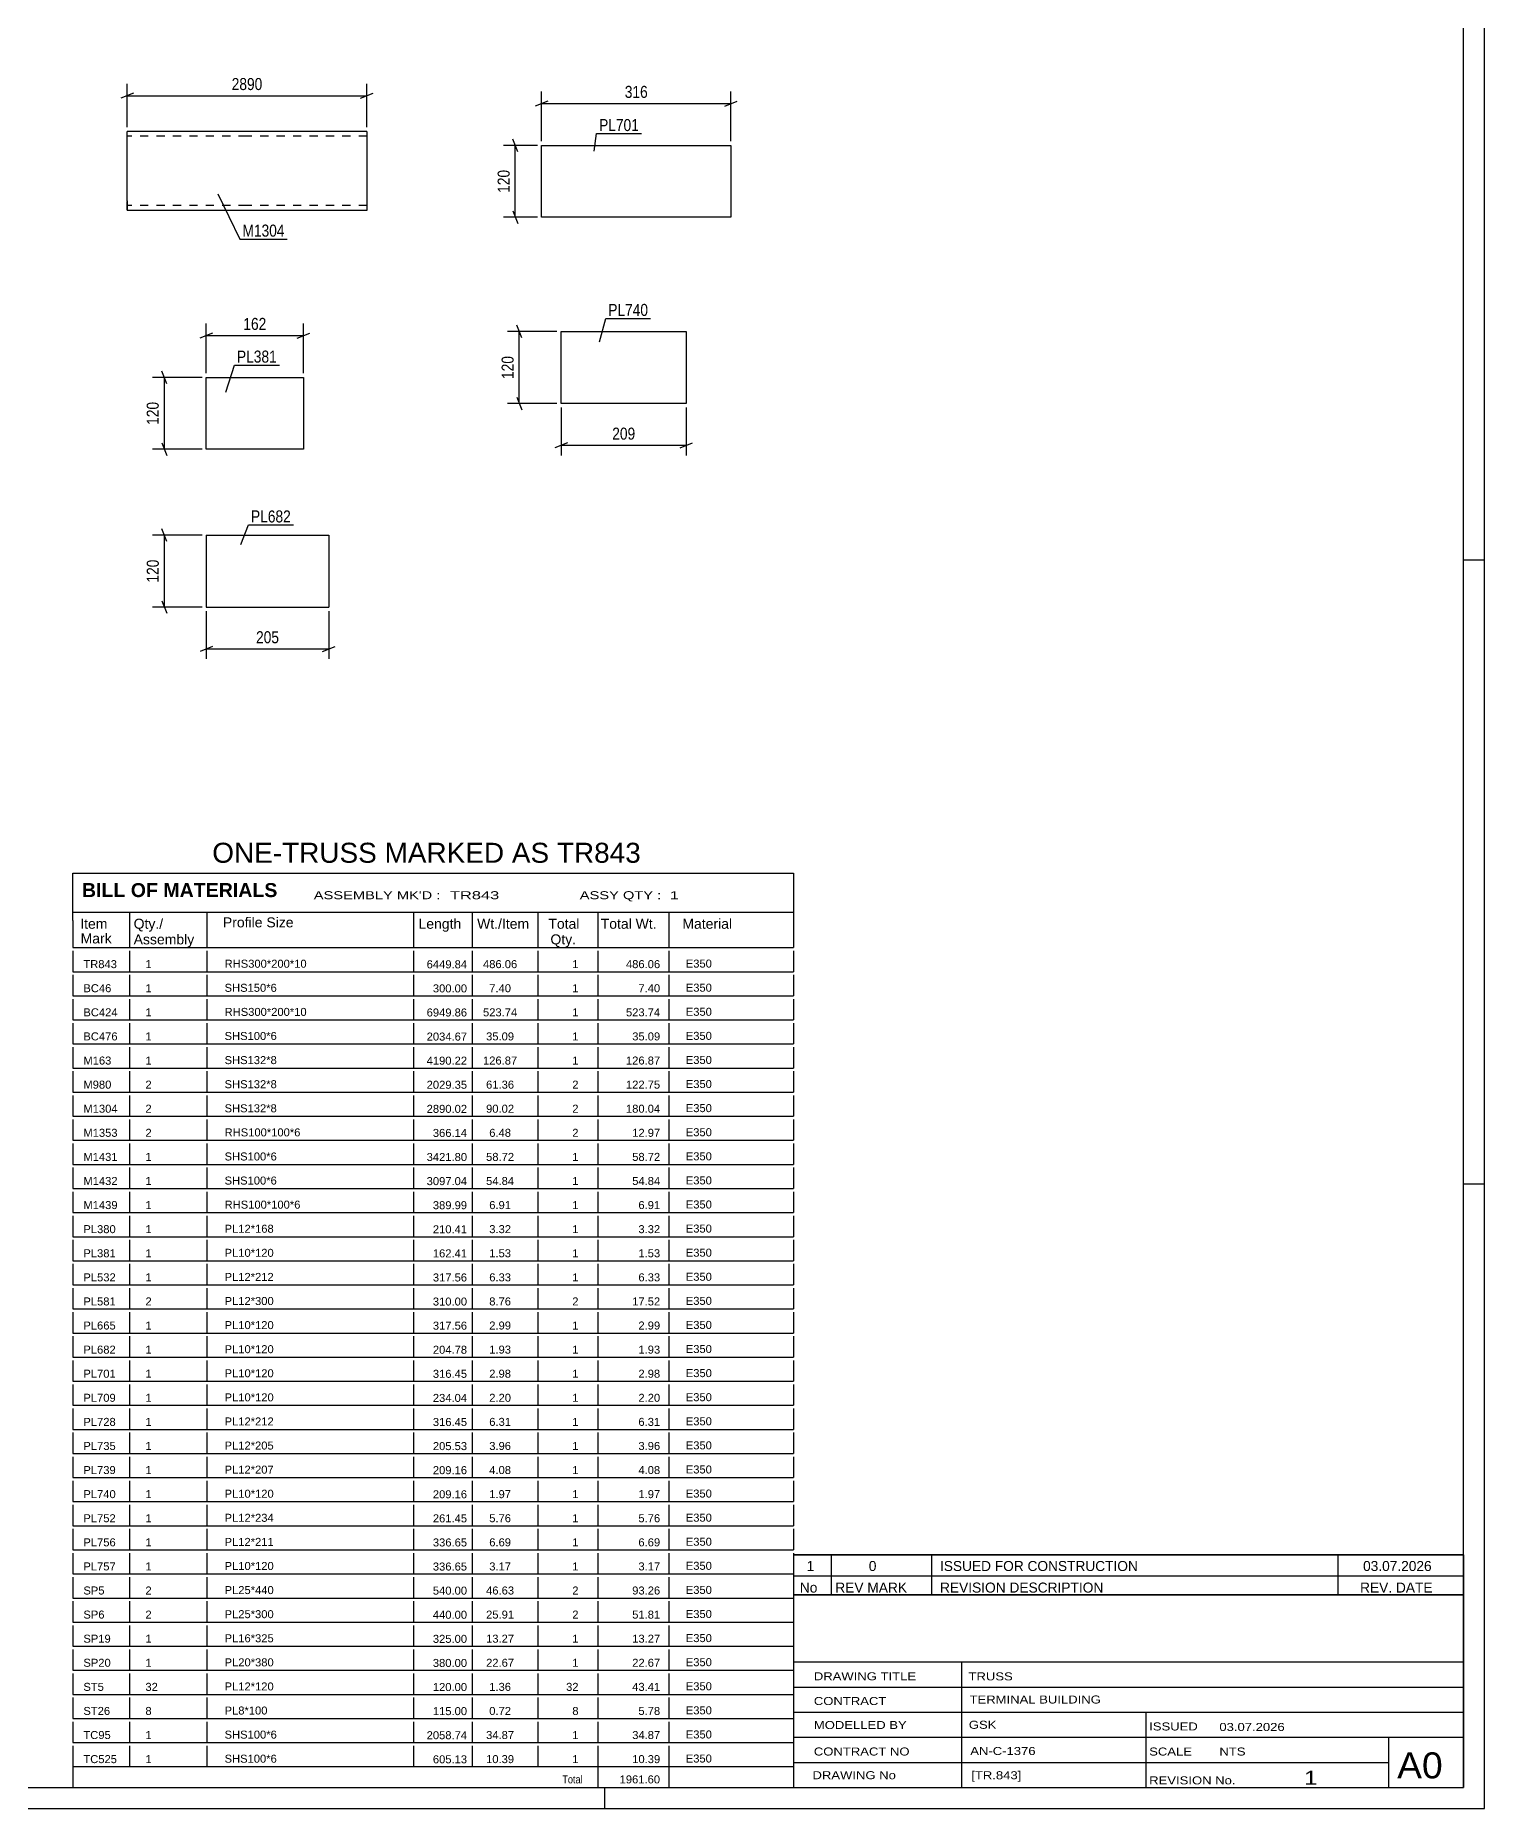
# Model space of a CAD drawing. Header units: millimetres. Extents: x 0 to 1189, y 0 to 841.
# Drawn here: x 843.1 to 1189, y 0 to 423.2 of the extents above; entities that cross this region are included whole.
import ezdxf

# ---------------------------------------------------------------- set-up
doc = ezdxf.new("R2010")
doc.units = ezdxf.units.MM
doc.linetypes.add('DXK_LINE_DOT2', pattern=[3.9198, 1.9599, -1.9599])
doc.styles.add('Arial', font='ARIAL.TTF', dxfattribs={"height": 0.2})
doc.styles.add('Arial Bold', font='ARIALBD.TTF', dxfattribs={"height": 0.2})
doc.styles.add('Arial Narrow', font='ARIALN.TTF', dxfattribs={"height": 0.2})

# ---------------------------------------------------------------- blocks, each defined once
blk = doc.blocks.new('Unknown-761549426-1125')
at = {"color": 5, "linetype": 'Continuous'}
for p, q in [((1189, 0), (1189, 841)), ((1184, 5), (1184, 836)), ((1189, 298), (1184, 298)), ((1189, 149), (1184, 149)), ((5, 5), (1184, 5)), ((979, 0), (979, 5)), ((0, 0), (1189, 0))]:
    blk.add_line(p, q, dxfattribs=at)
blk = doc.blocks.new('Unknown-761549426-41664')
at = {"color": 7, "linetype": 'Continuous'}
for p, q in [((1024, 60.55), (1184, 60.55)), ((1184, 60.55), (1024, 60.55)), ((1024, 60.55), (1024, 55.55)), ((1033, 60.55), (1033, 55.55)), ((1057, 60.55), (1057, 55.55)), ((1154, 60.55), (1154, 55.55)), ((1184, 60.55), (1184, 55.55)), ((1024, 55.55), (1184, 55.55)), ((1024, 55.55), (1024, 51.05)), ((1024, 55.55), (1184, 55.55)), ((1033, 55.55), (1033, 51.05)), ((1057, 55.55), (1057, 51.05)), ((1154, 55.55), (1154, 51.05)), ((1184, 55.55), (1184, 51.05)), ((1184, 51.05), (1024, 51.05))]:
    blk.add_line(p, q, dxfattribs=at)
at = {"color": 7, "linetype": 'Continuous', "style": 'Arial Narrow'}
for s, height, width, p in [('1', 2.39, 1.196471, (1027.16, 56.7)), ('0', 2.39, 1.196471, (1042, 56.7)), ('ISSUED FOR CONSTRUCTION', 2.3861, 1.196471, (1059, 56.7)), ('03.07.2026', 2.386, 1.196471, (1160, 56.7)), ('No', 2.386, 1.2, (1025.54, 51.55)), ('REV MARK', 2.386, 1.2, (1034, 51.55)), ('REVISION DESCRIPTION', 2.3861, 1.2, (1059, 51.55)), ('REV. DATE', 2.386, 1.2, (1159.28, 51.55))]:
    blk.add_text(s, height=height, dxfattribs=dict(at, width=width)).set_placement(p)
blk = doc.blocks.new('Unknown-761549426-41665')
at = {"color": 7, "linetype": 'Continuous'}
for p, q in [((1024, 51.05), (1024, 5)), ((1024, 51.05), (1184, 51.05)), ((1184, 51.05), (1184, 5)), ((1024, 35), (1184, 35)), ((1064.14, 35), (1064.14, 5)), ((1024, 29), (1184, 29)), ((1024, 23), (1184, 23)), ((1108.14, 23), (1108.14, 5)), ((1024, 17), (1184, 17)), ((1166.14, 5), (1166.14, 17)), ((1024, 11), (1166, 11)), ((1024, 5), (1184, 5))]:
    blk.add_line(p, q, dxfattribs=at)
at = {"color": 7, "style": 'Arial Narrow'}
for s, height, width, p in [('DRAWING TITLE', 1.9089, 1.425378, (1028.88, 30.61)), ('TRUSS ', 1.909, 1.425378, (1065.81, 30.59)), ('CONTRACT', 1.909, 1.425378, (1028.88, 24.71)), ('TERMINAL BUILDING', 1.9089, 1.425378, (1066.06, 25.07)), ('MODELLED BY', 1.9089, 1.425378, (1028.88, 18.98)), ('GSK', 1.909, 1.425378, (1065.88, 19.04)), ('ISSUED', 1.909, 1.425378, (1108.94, 18.64)), ('03.07.2026', 1.909, 1.425378, (1125.69, 18.52)), ('CONTRACT NO', 1.9089, 1.425378, (1028.88, 12.66)), ('AN-C-1376', 1.909, 1.425378, (1066.23, 12.78)), ('SCALE', 1.909, 1.425378, (1108.94, 12.65)), ('A0', 6.204, 1.25, (1168.14, 7.2)), ('DRAWING No', 1.909, 1.425378, (1028.56, 7)), ('[TR.843]', 1.909, 1.425378, (1066.46, 6.99)), ('1', 3.34, 1.5, (1145.91, 5.68)), ('REVISION No.', 1.9089, 1.425378, (1108.94, 5.77))]:
    blk.add_text(s, height=height, dxfattribs=dict(at, width=width)).set_placement(p)
at = {"color": 7, "linetype": 'Continuous', "style": 'Arial Narrow', "width": 1.425378}
blk.add_text('NTS', height=1.909, dxfattribs=at).set_placement((1125.7, 12.65))
blk = doc.blocks.new('Unknown-761549426-41666')
at = {"color": 7, "linetype": 'Continuous'}
for p, q in [((852, 223.25), (1024, 223.25)), ((852, 212), (852, 223.25)), ((1024, 223.25), (1024, 212)), ((852, 214), (1024, 214)), ((852, 212), (852, 207)), ((865.5, 214), (865.5, 205.5)), ((884, 214), (884, 205.5)), ((933.28, 214), (933.28, 205.5)), ((947.28, 214), (947.28, 205.5)), ((963, 214), (963, 205.5)), ((977.28, 214), (977.28, 205.5)), ((994.28, 214), (994.28, 205.5)), ((1024, 212), (1024, 205.5)), ((852, 207), (852, 205.5)), ((852, 205.5), (1024, 205.5)), ((852, 204.73), (852, 199.75)), ((865.5, 204.73), (865.5, 199.75)), ((884, 204.73), (884, 199.75)), ((933.28, 204.73), (933.28, 199.75)), ((947.28, 204.73), (947.28, 199.75)), ((963, 204.73), (963, 199.75)), ((977.28, 204.73), (977.28, 199.75)), ((994.28, 204.73), (994.28, 199.75)), ((1024, 204.73), (1024, 199.75)), ((852, 199.75), (1024, 199.75)), ((852, 198.98), (852, 194)), ((865.5, 198.98), (865.5, 194)), ((884, 198.98), (884, 194)), ((933.28, 198.98), (933.28, 194)), ((947.28, 198.98), (947.28, 194)), ((963, 198.98), (963, 194)), ((977.28, 198.98), (977.28, 194)), ((994.28, 198.98), (994.28, 194)), ((1024, 198.98), (1024, 194)), ((852, 194), (1024, 194)), ((852, 193.23), (852, 188.25)), ((865.5, 193.23), (865.5, 188.25)), ((884, 193.23), (884, 188.25)), ((933.28, 193.23), (933.28, 188.25)), ((947.28, 193.23), (947.28, 188.25)), ((963, 193.23), (963, 188.25)), ((977.28, 193.23), (977.28, 188.25)), ((994.28, 193.23), (994.28, 188.25)), ((1024, 193.23), (1024, 188.25)), ((852, 188.25), (1024, 188.25)), ((852, 187.48), (852, 182.5)), ((865.5, 187.48), (865.5, 182.5)), ((884, 187.48), (884, 182.5)), ((933.28, 187.48), (933.28, 182.5)), ((947.28, 187.48), (947.28, 182.5)), ((963, 187.48), (963, 182.5)), ((977.28, 187.48), (977.28, 182.5)), ((994.28, 187.48), (994.28, 182.5)), ((1024, 187.48), (1024, 182.5)), ((852, 182.5), (1024, 182.5)), ((852, 181.73), (852, 176.75)), ((865.5, 181.73), (865.5, 176.75)), ((884, 181.73), (884, 176.75)), ((933.28, 181.73), (933.28, 176.75)), ((947.28, 181.73), (947.28, 176.75)), ((963, 181.73), (963, 176.75)), ((977.28, 181.73), (977.28, 176.75)), ((994.28, 181.73), (994.28, 176.75)), ((1024, 181.73), (1024, 176.75)), ((852, 176.75), (1024, 176.75)), ((852, 175.98), (852, 171)), ((865.5, 175.98), (865.5, 171)), ((884, 175.98), (884, 171)), ((933.28, 175.98), (933.28, 171)), ((947.28, 175.98), (947.28, 171)), ((963, 175.98), (963, 171)), ((977.28, 175.98), (977.28, 171)), ((994.28, 175.98), (994.28, 171)), ((1024, 175.98), (1024, 171)), ((852, 171), (1024, 171)), ((852, 170.23), (852, 165.25)), ((865.5, 170.23), (865.5, 165.25)), ((884, 170.23), (884, 165.25)), ((933.28, 170.23), (933.28, 165.25)), ((947.28, 170.23), (947.28, 165.25)), ((963, 170.23), (963, 165.25)), ((977.28, 170.23), (977.28, 165.25)), ((994.28, 170.23), (994.28, 165.25)), ((1024, 170.23), (1024, 165.25)), ((852, 165.25), (1024, 165.25)), ((852, 164.48), (852, 159.5)), ((865.5, 164.48), (865.5, 159.5)), ((884, 164.48), (884, 159.5)), ((933.28, 164.48), (933.28, 159.5)), ((947.28, 164.48), (947.28, 159.5)), ((963, 164.48), (963, 159.5)), ((977.28, 164.48), (977.28, 159.5)), ((994.28, 164.48), (994.28, 159.5)), ((1024, 164.48), (1024, 159.5)), ((852, 159.5), (1024, 159.5)), ((852, 158.73), (852, 153.75)), ((865.5, 158.73), (865.5, 153.75)), ((884, 158.73), (884, 153.75)), ((933.28, 158.73), (933.28, 153.75)), ((947.28, 158.73), (947.28, 153.75)), ((963, 158.73), (963, 153.75)), ((977.28, 158.73), (977.28, 153.75)), ((994.28, 158.73), (994.28, 153.75)), ((1024, 158.73), (1024, 153.75)), ((852, 153.75), (1024, 153.75)), ((852, 152.98), (852, 148)), ((865.5, 152.98), (865.5, 148)), ((884, 152.98), (884, 148)), ((933.28, 152.98), (933.28, 148)), ((947.28, 152.98), (947.28, 148)), ((963, 152.98), (963, 148)), ((977.28, 152.98), (977.28, 148)), ((994.28, 152.98), (994.28, 148)), ((1024, 152.98), (1024, 148)), ((852, 148), (1024, 148)), ((852, 147.23), (852, 142.25)), ((865.5, 147.23), (865.5, 142.25)), ((884, 147.23), (884, 142.25)), ((933.28, 147.23), (933.28, 142.25)), ((947.28, 147.23), (947.28, 142.25)), ((963, 147.23), (963, 142.25)), ((977.28, 147.23), (977.28, 142.25)), ((994.28, 147.23), (994.28, 142.25)), ((1024, 147.23), (1024, 142.25)), ((852, 142.25), (1024, 142.25)), ((852, 141.48), (852, 136.5)), ((865.5, 141.48), (865.5, 136.5)), ((884, 141.48), (884, 136.5)), ((933.28, 141.48), (933.28, 136.5)), ((947.28, 141.48), (947.28, 136.5)), ((963, 141.48), (963, 136.5)), ((977.28, 141.48), (977.28, 136.5)), ((994.28, 141.48), (994.28, 136.5)), ((1024, 141.48), (1024, 136.5)), ((852, 136.5), (1024, 136.5)), ((852, 135.73), (852, 130.75)), ((865.5, 135.73), (865.5, 130.75)), ((884, 135.73), (884, 130.75)), ((933.28, 135.73), (933.28, 130.75)), ((947.28, 135.73), (947.28, 130.75)), ((963, 135.73), (963, 130.75)), ((977.28, 135.73), (977.28, 130.75)), ((994.28, 135.73), (994.28, 130.75)), ((1024, 135.73), (1024, 130.75)), ((852, 130.75), (1024, 130.75)), ((852, 129.98), (852, 125)), ((865.5, 129.98), (865.5, 125)), ((884, 129.98), (884, 125)), ((933.28, 129.98), (933.28, 125)), ((947.28, 129.98), (947.28, 125)), ((963, 129.98), (963, 125)), ((977.28, 129.98), (977.28, 125)), ((994.28, 129.98), (994.28, 125)), ((1024, 129.98), (1024, 125)), ((852, 125), (1024, 125)), ((852, 124.23), (852, 119.25)), ((865.5, 124.23), (865.5, 119.25)), ((884, 124.23), (884, 119.25)), ((933.28, 124.23), (933.28, 119.25)), ((947.28, 124.23), (947.28, 119.25)), ((963, 124.23), (963, 119.25)), ((977.28, 124.23), (977.28, 119.25)), ((994.28, 124.23), (994.28, 119.25)), ((1024, 124.23), (1024, 119.25)), ((852, 119.25), (1024, 119.25)), ((852, 118.48), (852, 113.5)), ((865.5, 118.48), (865.5, 113.5)), ((884, 118.48), (884, 113.5)), ((933.28, 118.48), (933.28, 113.5)), ((947.28, 118.48), (947.28, 113.5)), ((963, 118.48), (963, 113.5)), ((977.28, 118.48), (977.28, 113.5)), ((994.28, 118.48), (994.28, 113.5)), ((1024, 118.48), (1024, 113.5)), ((852, 113.5), (1024, 113.5)), ((852, 112.73), (852, 107.75)), ((865.5, 112.73), (865.5, 107.75)), ((884, 112.73), (884, 107.75)), ((933.28, 112.73), (933.28, 107.75)), ((947.28, 112.73), (947.28, 107.75)), ((963, 112.73), (963, 107.75)), ((977.28, 112.73), (977.28, 107.75)), ((994.28, 112.73), (994.28, 107.75)), ((1024, 112.73), (1024, 107.75)), ((852, 107.75), (1024, 107.75)), ((852, 106.98), (852, 102)), ((865.5, 106.98), (865.5, 102)), ((884, 106.98), (884, 102)), ((933.28, 106.98), (933.28, 102)), ((947.28, 106.98), (947.28, 102)), ((963, 106.98), (963, 102)), ((977.28, 106.98), (977.28, 102)), ((994.28, 106.98), (994.28, 102)), ((1024, 106.98), (1024, 102)), ((852, 102), (1024, 102)), ((852, 101.23), (852, 96.25)), ((865.5, 101.23), (865.5, 96.25)), ((884, 101.23), (884, 96.25)), ((933.28, 101.23), (933.28, 96.25)), ((947.28, 101.23), (947.28, 96.25)), ((963, 101.23), (963, 96.25)), ((977.28, 101.23), (977.28, 96.25)), ((994.28, 101.23), (994.28, 96.25)), ((1024, 101.23), (1024, 96.25)), ((852, 96.25), (1024, 96.25)), ((852, 95.48), (852, 90.5)), ((865.5, 95.48), (865.5, 90.5)), ((884, 95.48), (884, 90.5)), ((933.28, 95.48), (933.28, 90.5)), ((947.28, 95.48), (947.28, 90.5)), ((963, 95.48), (963, 90.5)), ((977.28, 95.48), (977.28, 90.5)), ((994.28, 95.48), (994.28, 90.5)), ((1024, 95.48), (1024, 90.5)), ((852, 90.5), (1024, 90.5)), ((852, 89.73), (852, 84.75)), ((865.5, 89.73), (865.5, 84.75)), ((884, 89.73), (884, 84.75)), ((933.28, 89.73), (933.28, 84.75)), ((947.28, 89.73), (947.28, 84.75)), ((963, 89.73), (963, 84.75)), ((977.28, 89.73), (977.28, 84.75)), ((994.28, 89.73), (994.28, 84.75)), ((1024, 89.73), (1024, 84.75)), ((852, 84.75), (1024, 84.75)), ((852, 83.98), (852, 79)), ((865.5, 83.98), (865.5, 79)), ((884, 83.98), (884, 79)), ((933.28, 83.98), (933.28, 79)), ((947.28, 83.98), (947.28, 79)), ((963, 83.98), (963, 79)), ((977.28, 83.98), (977.28, 79)), ((994.28, 83.98), (994.28, 79)), ((1024, 83.98), (1024, 79)), ((852, 79), (1024, 79)), ((852, 78.23), (852, 73.25)), ((865.5, 78.23), (865.5, 73.25)), ((884, 78.23), (884, 73.25)), ((933.28, 78.23), (933.28, 73.25)), ((947.28, 78.23), (947.28, 73.25)), ((963, 78.23), (963, 73.25)), ((977.28, 78.23), (977.28, 73.25)), ((994.28, 78.23), (994.28, 73.25)), ((1024, 78.23), (1024, 73.25)), ((852, 73.25), (1024, 73.25)), ((852, 72.48), (852, 67.5)), ((865.5, 72.48), (865.5, 67.5)), ((884, 72.48), (884, 67.5)), ((933.28, 72.48), (933.28, 67.5)), ((947.28, 72.48), (947.28, 67.5)), ((963, 72.48), (963, 67.5)), ((977.28, 72.48), (977.28, 67.5)), ((994.28, 72.48), (994.28, 67.5)), ((1024, 72.48), (1024, 67.5)), ((852, 67.5), (1024, 67.5)), ((852, 66.73), (852, 61.75)), ((865.5, 66.73), (865.5, 61.75)), ((884, 66.73), (884, 61.75)), ((933.28, 66.73), (933.28, 61.75)), ((947.28, 66.73), (947.28, 61.75)), ((963, 66.73), (963, 61.75)), ((977.28, 66.73), (977.28, 61.75)), ((994.28, 66.73), (994.28, 61.75)), ((1024, 66.73), (1024, 61.75)), ((852, 61.75), (1024, 61.75)), ((852, 60.98), (852, 56)), ((865.5, 60.98), (865.5, 56)), ((884, 60.98), (884, 56)), ((933.28, 60.98), (933.28, 56)), ((947.28, 60.98), (947.28, 56)), ((963, 60.98), (963, 56)), ((977.28, 60.98), (977.28, 56)), ((994.28, 60.98), (994.28, 56)), ((1024, 60.98), (1024, 56)), ((852, 56), (1024, 56)), ((852, 55.23), (852, 50.25)), ((865.5, 55.23), (865.5, 50.25)), ((884, 55.23), (884, 50.25)), ((933.28, 55.23), (933.28, 50.25)), ((947.28, 55.23), (947.28, 50.25)), ((963, 55.23), (963, 50.25)), ((977.28, 55.23), (977.28, 50.25)), ((994.28, 55.23), (994.28, 50.25)), ((1024, 55.23), (1024, 50.25)), ((852, 50.25), (1024, 50.25)), ((852, 49.48), (852, 44.5)), ((865.5, 49.48), (865.5, 44.5)), ((884, 49.48), (884, 44.5)), ((933.28, 49.48), (933.28, 44.5)), ((947.28, 49.48), (947.28, 44.5)), ((963, 49.48), (963, 44.5)), ((977.28, 49.48), (977.28, 44.5)), ((994.28, 49.48), (994.28, 44.5)), ((1024, 49.48), (1024, 44.5)), ((852, 44.5), (1024, 44.5)), ((852, 43.73), (852, 38.75)), ((865.5, 43.73), (865.5, 38.75)), ((884, 43.73), (884, 38.75)), ((933.28, 43.73), (933.28, 38.75)), ((947.28, 43.73), (947.28, 38.75)), ((963, 43.73), (963, 38.75)), ((977.28, 43.73), (977.28, 38.75)), ((994.28, 43.73), (994.28, 38.75)), ((1024, 43.73), (1024, 38.75)), ((852, 38.75), (1024, 38.75)), ((852, 37.98), (852, 33)), ((865.5, 37.98), (865.5, 33)), ((884, 37.98), (884, 33)), ((933.28, 37.98), (933.28, 33)), ((947.28, 37.98), (947.28, 33)), ((963, 37.98), (963, 33)), ((977.28, 37.98), (977.28, 33)), ((994.28, 37.98), (994.28, 33)), ((1024, 37.98), (1024, 33)), ((852, 33), (1024, 33)), ((852, 32.23), (852, 27.25)), ((865.5, 32.23), (865.5, 27.25)), ((884, 32.23), (884, 27.25)), ((933.28, 32.23), (933.28, 27.25)), ((947.28, 32.23), (947.28, 27.25)), ((963, 32.23), (963, 27.25)), ((977.28, 32.23), (977.28, 27.25)), ((994.28, 32.23), (994.28, 27.25)), ((1024, 32.23), (1024, 27.25)), ((852, 27.25), (1024, 27.25)), ((852, 26.48), (852, 21.5)), ((865.5, 26.48), (865.5, 21.5)), ((884, 26.48), (884, 21.5)), ((933.28, 26.48), (933.28, 21.5)), ((947.28, 26.48), (947.28, 21.5)), ((963, 26.48), (963, 21.5)), ((977.28, 26.48), (977.28, 21.5)), ((994.28, 26.48), (994.28, 21.5)), ((1024, 26.48), (1024, 21.5)), ((852, 21.5), (1024, 21.5)), ((852, 20.73), (852, 15.75)), ((865.5, 20.73), (865.5, 15.75)), ((884, 20.73), (884, 15.75)), ((933.28, 20.73), (933.28, 15.75)), ((947.28, 20.73), (947.28, 15.75)), ((963, 20.73), (963, 15.75)), ((977.28, 20.73), (977.28, 15.75)), ((994.28, 20.73), (994.28, 15.75)), ((1024, 20.73), (1024, 15.75)), ((852, 15.75), (1024, 15.75)), ((852, 14.98), (852, 10)), ((865.5, 14.98), (865.5, 10)), ((884, 14.98), (884, 10)), ((933.28, 14.98), (933.28, 10)), ((947.28, 14.98), (947.28, 10)), ((963, 14.98), (963, 10)), ((977.28, 14.98), (977.28, 10)), ((994.28, 14.98), (994.28, 10)), ((1024, 14.98), (1024, 10)), ((852, 10), (1024, 10)), ((852, 10), (1024, 10)), ((852, 10), (852, 5)), ((977.28, 10), (977.28, 5)), ((994.28, 10), (994.28, 5)), ((1024, 10), (1024, 5)), ((852, 5), (1024, 5))]:
    blk.add_line(p, q, dxfattribs=at)
at = {"color": 7}
for s, height, style, p in [('BILL OF MATERIALS', 3.3405, 'Arial Bold', (854.15, 217.56)), ('Profile Size', 2.3877, 'Arial', (887.81, 210.33)), ('Mark', 2.388, 'Arial', (853.84, 206.5))]:
    blk.add_text(s, height=height, dxfattribs=dict(at, style=style)).set_placement(p)
at = {"color": 7, "linetype": 'Continuous', "style": 'Arial Narrow'}
for s, height, width, p in [("ASSEMBLY MK'D :", 1.9089, 1.6, (909.5, 217.05)), ('TR843', 1.909, 1.794707, (942, 217.05)), ('ASSY QTY :', 1.909, 1.6, (973, 217.05)), ('1', 1.91, 1.794707, (994.5, 217.05))]:
    blk.add_text(s, height=height, dxfattribs=dict(at, width=width)).set_placement(p)
at = {"color": 7, "linetype": 'Continuous'}
for s, height, style, p in [('Item', 2.388, 'Arial', (853.75, 210)), ('Qty./', 2.388, 'Arial', (866.5, 210)), ('Length', 2.388, 'Arial', (934.5, 210)), ('Wt./Item', 2.388, 'Arial', (948.5, 210)), ('Total', 2.388, 'Arial', (965.5, 210)), ('Total Wt.', 2.388, 'Arial', (978, 210)), ('Material', 2.388, 'Arial', (997.5, 210)), ('Assembly', 2.388, 'Arial', (866.5, 206.27)), ('Qty.', 2.388, 'Arial', (966, 206.27)), ('TR843', 1.91, 'Arial', (854.5, 200.6)), ('1', 1.91, 'Arial', (869.31, 200.6)), ('RHS300*200*10', 1.9102, 'Arial', (888.21, 200.7)), ('6449.84', 1.91, 'Arial', (936.45, 200.56)), ('486.06', 1.91, 'Arial', (949.9, 200.6)), ('1', 1.91, 'Arial', (971.22, 200.6)), ('486.06', 1.91, 'Arial', (984.03, 200.6)), ('E350', 1.91, 'Arial', (998.31, 200.73)), ('BC46', 1.91, 'Arial', (854.5, 194.85)), ('1', 1.91, 'Arial', (869.31, 194.85)), ('SHS150*6', 1.91, 'Arial', (888.21, 194.95)), ('300.00', 1.91, 'Arial', (937.93, 194.81)), ('7.40', 1.91, 'Arial', (951.39, 194.85)), ('1', 1.91, 'Arial', (971.22, 194.85)), ('7.40', 1.91, 'Arial', (987, 194.85)), ('E350', 1.91, 'Arial', (998.31, 194.98)), ('BC424', 1.91, 'Arial', (854.5, 189.1)), ('1', 1.91, 'Arial', (869.31, 189.1)), ('RHS300*200*10', 1.9102, 'Arial', (888.21, 189.2)), ('6949.86', 1.91, 'Arial', (936.45, 189.06)), ('523.74', 1.91, 'Arial', (949.9, 189.1)), ('1', 1.91, 'Arial', (971.22, 189.1)), ('523.74', 1.91, 'Arial', (984.03, 189.1)), ('E350', 1.91, 'Arial', (998.31, 189.23)), ('BC476', 1.91, 'Arial', (854.5, 183.35)), ('1', 1.91, 'Arial', (869.31, 183.35)), ('SHS100*6', 1.91, 'Arial', (888.21, 183.45)), ('2034.67', 1.91, 'Arial', (936.45, 183.31)), ('35.09', 1.91, 'Arial', (950.64, 183.35)), ('1', 1.91, 'Arial', (971.22, 183.35)), ('35.09', 1.91, 'Arial', (985.52, 183.35)), ('E350', 1.91, 'Arial', (998.31, 183.48)), ('M163', 1.91, 'Arial', (854.5, 177.59)), ('1', 1.91, 'Arial', (869.31, 177.59)), ('SHS132*8', 1.91, 'Arial', (888.21, 177.69)), ('4190.22', 1.91, 'Arial', (936.45, 177.56)), ('126.87', 1.91, 'Arial', (949.9, 177.59)), ('1', 1.91, 'Arial', (971.22, 177.59)), ('126.87', 1.91, 'Arial', (984.03, 177.59)), ('E350', 1.91, 'Arial', (998.31, 177.73)), ('M980', 1.91, 'Arial', (854.5, 171.84)), ('2', 1.91, 'Arial', (869.31, 171.84)), ('SHS132*8', 1.91, 'Arial', (888.21, 171.94)), ('2029.35', 1.91, 'Arial', (936.45, 171.81)), ('61.36', 1.91, 'Arial', (950.64, 171.84)), ('2', 1.91, 'Arial', (971.22, 171.84)), ('122.75', 1.91, 'Arial', (984.03, 171.84)), ('E350', 1.91, 'Arial', (998.31, 171.98)), ('M1304', 1.91, 'Arial', (854.5, 166.09)), ('2', 1.91, 'Arial', (869.31, 166.09)), ('SHS132*8', 1.91, 'Arial', (888.21, 166.19)), ('2890.02', 1.91, 'Arial', (936.45, 166.06)), ('90.02', 1.91, 'Arial', (950.64, 166.09)), ('2', 1.91, 'Arial', (971.22, 166.09)), ('180.04', 1.91, 'Arial', (984.03, 166.09)), ('E350', 1.91, 'Arial', (998.31, 166.23)), ('M1353', 1.91, 'Arial', (854.5, 160.34)), ('2', 1.91, 'Arial', (869.31, 160.34)), ('RHS100*100*6', 1.9102, 'Arial', (888.21, 160.44)), ('366.14', 1.91, 'Arial', (937.93, 160.31)), ('6.48', 1.91, 'Arial', (951.39, 160.34)), ('2', 1.91, 'Arial', (971.22, 160.34)), ('12.97', 1.91, 'Arial', (985.52, 160.34)), ('E350', 1.91, 'Arial', (998.31, 160.48)), ('SHS100*6', 1.91, 'Arial', (888.21, 154.69)), ('E350', 1.91, 'Arial', (998.31, 154.73)), ('M1431', 1.91, 'Arial', (854.5, 154.59)), ('1', 1.91, 'Arial', (869.31, 154.59)), ('3421.80', 1.91, 'Arial', (936.45, 154.56)), ('58.72', 1.91, 'Arial', (950.64, 154.59)), ('1', 1.91, 'Arial', (971.22, 154.59)), ('58.72', 1.91, 'Arial', (985.52, 154.59)), ('M1432', 1.91, 'Arial', (854.5, 148.84)), ('1', 1.91, 'Arial', (869.31, 148.84)), ('SHS100*6', 1.91, 'Arial', (888.21, 148.94)), ('3097.04', 1.91, 'Arial', (936.45, 148.81)), ('54.84', 1.91, 'Arial', (950.64, 148.84)), ('1', 1.91, 'Arial', (971.22, 148.84)), ('54.84', 1.91, 'Arial', (985.52, 148.84)), ('E350', 1.91, 'Arial', (998.31, 148.98)), ('M1439', 1.91, 'Arial', (854.5, 143.09)), ('1', 1.91, 'Arial', (869.31, 143.09)), ('RHS100*100*6', 1.9102, 'Arial', (888.21, 143.19)), ('389.99', 1.91, 'Arial', (937.93, 143.06)), ('6.91', 1.91, 'Arial', (951.39, 143.09)), ('1', 1.91, 'Arial', (971.22, 143.09)), ('6.91', 1.91, 'Arial', (987, 143.09)), ('E350', 1.91, 'Arial', (998.31, 143.23)), ('PL380', 1.91, 'Arial', (854.5, 137.34)), ('1', 1.91, 'Arial', (869.31, 137.34)), ('PL12*168', 1.91, 'Arial', (888.21, 137.44)), ('210.41', 1.91, 'Arial', (937.93, 137.31)), ('3.32', 1.91, 'Arial', (951.39, 137.34)), ('1', 1.91, 'Arial', (971.22, 137.34)), ('3.32', 1.91, 'Arial', (987, 137.34)), ('E350', 1.91, 'Arial', (998.31, 137.48)), ('PL381', 1.91, 'Arial', (854.5, 131.59)), ('1', 1.91, 'Arial', (869.31, 131.59)), ('PL10*120', 1.91, 'Arial', (888.21, 131.69)), ('162.41', 1.91, 'Arial', (937.93, 131.56)), ('1.53', 1.91, 'Arial', (951.39, 131.59)), ('1', 1.91, 'Arial', (971.22, 131.59)), ('1.53', 1.91, 'Arial', (987, 131.59)), ('E350', 1.91, 'Arial', (998.31, 131.73)), ('PL532', 1.91, 'Arial', (854.5, 125.84)), ('1', 1.91, 'Arial', (869.31, 125.84)), ('PL12*212', 1.91, 'Arial', (888.21, 125.94)), ('317.56', 1.91, 'Arial', (937.93, 125.81)), ('6.33', 1.91, 'Arial', (951.39, 125.84)), ('1', 1.91, 'Arial', (971.22, 125.84)), ('6.33', 1.91, 'Arial', (987, 125.84)), ('E350', 1.91, 'Arial', (998.31, 125.98)), ('PL581', 1.91, 'Arial', (854.5, 120.09)), ('2', 1.91, 'Arial', (869.31, 120.09)), ('PL12*300', 1.91, 'Arial', (888.21, 120.19)), ('310.00', 1.91, 'Arial', (937.93, 120.06)), ('8.76', 1.91, 'Arial', (951.39, 120.09)), ('2', 1.91, 'Arial', (971.22, 120.09)), ('17.52', 1.91, 'Arial', (985.52, 120.09)), ('E350', 1.91, 'Arial', (998.31, 120.23)), ('PL665', 1.91, 'Arial', (854.5, 114.34)), ('1', 1.91, 'Arial', (869.31, 114.34)), ('PL10*120', 1.91, 'Arial', (888.21, 114.44)), ('317.56', 1.91, 'Arial', (937.93, 114.31)), ('2.99', 1.91, 'Arial', (951.39, 114.34)), ('1', 1.91, 'Arial', (971.22, 114.34)), ('2.99', 1.91, 'Arial', (987, 114.34)), ('E350', 1.91, 'Arial', (998.31, 114.48)), ('PL682', 1.91, 'Arial', (854.5, 108.59)), ('1', 1.91, 'Arial', (869.31, 108.59)), ('PL10*120', 1.91, 'Arial', (888.21, 108.69)), ('204.78', 1.91, 'Arial', (937.93, 108.56)), ('1.93', 1.91, 'Arial', (951.39, 108.59)), ('1', 1.91, 'Arial', (971.22, 108.59)), ('1.93', 1.91, 'Arial', (987, 108.59)), ('E350', 1.91, 'Arial', (998.31, 108.73)), ('PL701', 1.91, 'Arial', (854.5, 102.84)), ('1', 1.91, 'Arial', (869.31, 102.84)), ('PL10*120', 1.91, 'Arial', (888.21, 102.94)), ('316.45', 1.91, 'Arial', (937.93, 102.81)), ('2.98', 1.91, 'Arial', (951.39, 102.84)), ('1', 1.91, 'Arial', (971.22, 102.84)), ('2.98', 1.91, 'Arial', (987, 102.84)), ('E350', 1.91, 'Arial', (998.31, 102.98)), ('PL709', 1.91, 'Arial', (854.5, 97.09)), ('1', 1.91, 'Arial', (869.31, 97.09)), ('PL10*120', 1.91, 'Arial', (888.21, 97.19)), ('234.04', 1.91, 'Arial', (937.93, 97.06)), ('2.20', 1.91, 'Arial', (951.39, 97.09)), ('1', 1.91, 'Arial', (971.22, 97.09)), ('2.20', 1.91, 'Arial', (987, 97.09)), ('E350', 1.91, 'Arial', (998.31, 97.23)), ('PL728', 1.91, 'Arial', (854.5, 91.34)), ('1', 1.91, 'Arial', (869.31, 91.34)), ('PL12*212', 1.91, 'Arial', (888.21, 91.44)), ('316.45', 1.91, 'Arial', (937.93, 91.31)), ('6.31', 1.91, 'Arial', (951.39, 91.34)), ('1', 1.91, 'Arial', (971.22, 91.34)), ('6.31', 1.91, 'Arial', (987, 91.34)), ('E350', 1.91, 'Arial', (998.31, 91.48)), ('PL735', 1.91, 'Arial', (854.5, 85.59)), ('1', 1.91, 'Arial', (869.31, 85.59)), ('PL12*205', 1.91, 'Arial', (888.21, 85.69)), ('205.53', 1.91, 'Arial', (937.93, 85.56)), ('3.96', 1.91, 'Arial', (951.39, 85.59)), ('1', 1.91, 'Arial', (971.22, 85.59)), ('3.96', 1.91, 'Arial', (987, 85.59)), ('E350', 1.91, 'Arial', (998.31, 85.73)), ('PL739', 1.91, 'Arial', (854.5, 79.84)), ('1', 1.91, 'Arial', (869.31, 79.84)), ('PL12*207', 1.91, 'Arial', (888.21, 79.94)), ('209.16', 1.91, 'Arial', (937.93, 79.81)), ('4.08', 1.91, 'Arial', (951.39, 79.84)), ('1', 1.91, 'Arial', (971.22, 79.84)), ('4.08', 1.91, 'Arial', (987, 79.84)), ('E350', 1.91, 'Arial', (998.31, 79.98)), ('PL740', 1.91, 'Arial', (854.5, 74.09)), ('1', 1.91, 'Arial', (869.31, 74.09)), ('PL10*120', 1.91, 'Arial', (888.21, 74.19)), ('209.16', 1.91, 'Arial', (937.93, 74.06)), ('1.97', 1.91, 'Arial', (951.39, 74.09)), ('1', 1.91, 'Arial', (971.22, 74.09)), ('1.97', 1.91, 'Arial', (987, 74.09)), ('E350', 1.91, 'Arial', (998.31, 74.23)), ('PL752', 1.91, 'Arial', (854.5, 68.34)), ('1', 1.91, 'Arial', (869.31, 68.34)), ('PL12*234', 1.91, 'Arial', (888.21, 68.44)), ('261.45', 1.91, 'Arial', (937.93, 68.31)), ('5.76', 1.91, 'Arial', (951.39, 68.34)), ('1', 1.91, 'Arial', (971.22, 68.34)), ('5.76', 1.91, 'Arial', (987, 68.34)), ('E350', 1.91, 'Arial', (998.31, 68.48)), ('PL756', 1.91, 'Arial', (854.5, 62.59)), ('1', 1.91, 'Arial', (869.31, 62.59)), ('PL12*211', 1.91, 'Arial', (888.21, 62.69)), ('336.65', 1.91, 'Arial', (937.93, 62.56)), ('6.69', 1.91, 'Arial', (951.39, 62.59)), ('1', 1.91, 'Arial', (971.22, 62.59)), ('6.69', 1.91, 'Arial', (987, 62.59)), ('E350', 1.91, 'Arial', (998.31, 62.73)), ('PL757', 1.91, 'Arial', (854.5, 56.84)), ('1', 1.91, 'Arial', (869.31, 56.84)), ('PL10*120', 1.91, 'Arial', (888.21, 56.94)), ('336.65', 1.91, 'Arial', (937.93, 56.81)), ('3.17', 1.91, 'Arial', (951.39, 56.84)), ('1', 1.91, 'Arial', (971.22, 56.84)), ('3.17', 1.91, 'Arial', (987, 56.84)), ('E350', 1.91, 'Arial', (998.31, 56.98)), ('SP5', 1.91, 'Arial', (854.5, 51.09)), ('2', 1.91, 'Arial', (869.31, 51.09)), ('PL25*440', 1.91, 'Arial', (888.21, 51.19)), ('540.00', 1.91, 'Arial', (937.93, 51.06)), ('46.63', 1.91, 'Arial', (950.64, 51.09)), ('2', 1.91, 'Arial', (971.22, 51.09)), ('93.26', 1.91, 'Arial', (985.52, 51.09)), ('E350', 1.91, 'Arial', (998.31, 51.23)), ('SP6', 1.91, 'Arial', (854.5, 45.34)), ('2', 1.91, 'Arial', (869.31, 45.34)), ('PL25*300', 1.91, 'Arial', (888.21, 45.44)), ('440.00', 1.91, 'Arial', (937.93, 45.3)), ('25.91', 1.91, 'Arial', (950.64, 45.34)), ('2', 1.91, 'Arial', (971.22, 45.34)), ('51.81', 1.91, 'Arial', (985.52, 45.34)), ('E350', 1.91, 'Arial', (998.31, 45.48)), ('SP19', 1.91, 'Arial', (854.5, 39.59)), ('1', 1.91, 'Arial', (869.31, 39.59)), ('PL16*325', 1.91, 'Arial', (888.21, 39.69)), ('325.00', 1.91, 'Arial', (937.93, 39.55)), ('13.27', 1.91, 'Arial', (950.64, 39.59)), ('1', 1.91, 'Arial', (971.22, 39.59)), ('13.27', 1.91, 'Arial', (985.52, 39.59)), ('E350', 1.91, 'Arial', (998.31, 39.73)), ('SP20', 1.91, 'Arial', (854.5, 33.84)), ('1', 1.91, 'Arial', (869.31, 33.84)), ('PL20*380', 1.91, 'Arial', (888.21, 33.94)), ('380.00', 1.91, 'Arial', (937.93, 33.8)), ('22.67', 1.91, 'Arial', (950.64, 33.84)), ('1', 1.91, 'Arial', (971.22, 33.84)), ('22.67', 1.91, 'Arial', (985.52, 33.84)), ('E350', 1.91, 'Arial', (998.31, 33.98)), ('ST5', 1.91, 'Arial', (854.5, 28.09)), ('32', 1.91, 'Arial', (869.31, 28.09)), ('PL12*120', 1.91, 'Arial', (888.21, 28.19)), ('120.00', 1.91, 'Arial', (937.93, 28.05)), ('1.36', 1.91, 'Arial', (951.39, 28.09)), ('32', 1.91, 'Arial', (969.74, 28.09)), ('43.41', 1.91, 'Arial', (985.52, 28.09)), ('E350', 1.91, 'Arial', (998.31, 28.23)), ('ST26', 1.91, 'Arial', (854.5, 22.34)), ('8', 1.91, 'Arial', (869.31, 22.34)), ('PL8*100', 1.91, 'Arial', (888.21, 22.44)), ('115.00', 1.91, 'Arial', (937.93, 22.3)), ('0.72', 1.91, 'Arial', (951.39, 22.34)), ('8', 1.91, 'Arial', (971.22, 22.34)), ('5.78', 1.91, 'Arial', (987, 22.34)), ('E350', 1.91, 'Arial', (998.31, 22.48)), ('TC95', 1.91, 'Arial', (854.5, 16.59)), ('1', 1.91, 'Arial', (869.31, 16.59)), ('SHS100*6', 1.91, 'Arial', (888.21, 16.69)), ('2058.74', 1.91, 'Arial', (936.45, 16.55)), ('34.87', 1.91, 'Arial', (950.64, 16.59)), ('1', 1.91, 'Arial', (971.22, 16.59)), ('34.87', 1.91, 'Arial', (985.52, 16.59)), ('E350', 1.91, 'Arial', (998.31, 16.73)), ('TC525', 1.91, 'Arial', (854.5, 10.84)), ('1', 1.91, 'Arial', (869.31, 10.84)), ('SHS100*6', 1.91, 'Arial', (888.21, 10.94)), ('605.13', 1.91, 'Arial', (937.93, 10.8)), ('10.39', 1.91, 'Arial', (950.64, 10.84)), ('1', 1.91, 'Arial', (971.22, 10.84)), ('10.39', 1.91, 'Arial', (985.52, 10.84)), ('E350', 1.91, 'Arial', (998.31, 10.98)), ('Total', 1.909, 'Arial Narrow', (968.83, 6)), ('1961.60', 1.91, 'Arial', (982.52, 6))]:
    blk.add_text(s, height=height, dxfattribs=dict(at, style=style)).set_placement(p)
blk = doc.blocks.new('Unknown-761549426-41667')
at = {"color": 2, "linetype": 'Continuous'}
blk.add_line((878, 223.25), (995.5, 223.25), dxfattribs=at)
at = {"color": 7, "style": 'Arial'}
blk.add_text('ONE-TRUSS MARKED AS TR843', height=4.7754, dxfattribs=at).set_placement((885.26, 225.75))
blk = doc.blocks.new('Part-761549426-23808 - 23807')
at = {"color": 2, "linetype": 'Continuous'}
for p, q in [((893.52, 400.31), (864.95, 400.31)), ((864.95, 383.74), (864.95, 400.31)), ((922.19, 400.31), (893.62, 400.31)), ((922.19, 400.31), (922.19, 400.14)), ((922.19, 400.14), (922.19, 381.46)), ((864.95, 383.74), (864.95, 381.46)), ((893.52, 381.46), (864.95, 381.46)), ((922.19, 381.46), (893.62, 381.46))]:
    blk.add_line(p, q, dxfattribs=at)
at = {"color": 7, "linetype": 'DXK_LINE_DOT2'}
for p, q in [((893.52, 399.17), (864.95, 399.17)), ((922.19, 399.17), (893.62, 399.17)), ((864.95, 381.63), (864.95, 383.74)), ((864.95, 382.6), (864.95, 382.69)), ((893.52, 382.6), (864.95, 382.6)), ((922.19, 382.6), (893.62, 382.6)), ((922.19, 382.6), (922.19, 382.69))]:
    blk.add_line(p, q, dxfattribs=at)
blk = doc.blocks.new('Part-761549426-23853 - 23852')
at = {"color": 2, "linetype": 'Continuous'}
for p, q in [((883.83, 324.45), (883.83, 341.59)), ((883.83, 341.59), (907.03, 341.59)), ((907.03, 341.59), (907.03, 324.45)), ((907.03, 324.45), (883.83, 324.45))]:
    blk.add_line(p, q, dxfattribs=at)
blk = doc.blocks.new('Part-761549426-23894 - 23893')
at = {"color": 2, "linetype": 'Continuous'}
for p, q in [((963.89, 379.83), (963.89, 396.98)), ((963.89, 396.98), (1009.1, 396.98)), ((1009.1, 396.98), (1009.1, 379.83)), ((1009.1, 379.83), (963.89, 379.83))]:
    blk.add_line(p, q, dxfattribs=at)
blk = doc.blocks.new('Part-761549426-23902 - 23901')
at = {"color": 2, "linetype": 'Continuous'}
for p, q in [((883.84, 303.94), (883.84, 286.8)), ((883.84, 303.94), (913.09, 303.94)), ((913.09, 303.94), (913.09, 286.8)), ((883.84, 286.8), (913.09, 286.8))]:
    blk.add_line(p, q, dxfattribs=at)
blk = doc.blocks.new('Part-761549426-23910 - 23909')
at = {"color": 2, "linetype": 'Continuous'}
for p, q in [((968.56, 335.4), (968.56, 352.55)), ((968.56, 352.55), (998.44, 352.55)), ((998.44, 352.55), (998.44, 335.4)), ((998.44, 335.4), (968.56, 335.4))]:
    blk.add_line(p, q, dxfattribs=at)
blk = doc.blocks.new('StraightDimension-761549426-24172 - 23807')
at = {"color": 7, "linetype": 'Continuous'}
for p, q in [((864.95, 401.31), (864.95, 411.7)), ((922.19, 401.31), (922.19, 411.7)), ((866.45, 409.45), (863.45, 408.25)), ((864.95, 408.85), (922.19, 408.85)), ((920.69, 408.25), (923.69, 409.45))]:
    blk.add_line(p, q, dxfattribs=at)
at = {"color": 0}
blk.add_wipeout([(897.82, 409.6), (897.82, 413.8), (889.31, 413.8), (889.31, 409.6)], dxfattribs=at)
at = {"color": 3, "style": 'Arial Narrow'}
blk.add_text('2890', height=2.863, dxfattribs=at).set_placement((889.91, 410.2))
blk = doc.blocks.new('StraightDimension-761549426-24260 - 23852')
at = {"color": 7, "linetype": 'Continuous'}
for p, q in [((874.43, 340.09), (873.23, 343.09)), ((882.83, 341.59), (870.98, 341.59)), ((873.83, 324.45), (873.83, 341.59)), ((873.23, 325.95), (874.43, 322.95)), ((882.83, 324.45), (870.98, 324.45))]:
    blk.add_line(p, q, dxfattribs=at)
at = {"color": 0}
blk.add_wipeout([(873.08, 336.36), (868.88, 336.36), (868.88, 329.68), (873.08, 329.68)], dxfattribs=at)
at = {"color": 3, "style": 'Arial Narrow'}
blk.add_text('120', height=2.863, rotation=90.0002, dxfattribs=at).set_placement((872.48, 330.28))
blk = doc.blocks.new('StraightDimension-761549426-24264 - 23852')
at = {"color": 7, "linetype": 'Continuous'}
for p, q in [((885.33, 352.19), (882.33, 350.99)), ((883.83, 342.59), (883.83, 354.44)), ((883.83, 351.59), (907.03, 351.59)), ((905.53, 350.99), (908.53, 352.19)), ((907.03, 342.59), (907.03, 354.44))]:
    blk.add_line(p, q, dxfattribs=at)
at = {"color": 0}
blk.add_wipeout([(898.77, 352.34), (898.77, 356.54), (892.09, 356.54), (892.09, 352.34)], dxfattribs=at)
at = {"color": 3, "style": 'Arial Narrow'}
blk.add_text('162', height=2.863, dxfattribs=at).set_placement((892.69, 352.94))
blk = doc.blocks.new('StraightDimension-761549426-24324 - 23893')
at = {"color": 7, "linetype": 'Continuous'}
for p, q in [((965.39, 407.58), (962.39, 406.38)), ((963.89, 397.98), (963.89, 409.83)), ((963.89, 406.98), (1009.1, 406.98)), ((1007.6, 406.38), (1010.6, 407.58)), ((1009.1, 397.98), (1009.1, 409.83))]:
    blk.add_line(p, q, dxfattribs=at)
at = {"color": 0}
blk.add_wipeout([(989.84, 407.73), (989.84, 411.93), (983.15, 411.93), (983.15, 407.73)], dxfattribs=at)
at = {"color": 3, "style": 'Arial Narrow'}
blk.add_text('316', height=2.863, dxfattribs=at).set_placement((983.75, 408.33))
blk = doc.blocks.new('StraightDimension-761549426-24320 - 23893')
at = {"color": 7, "linetype": 'Continuous'}
for p, q in [((958.21, 395.48), (957.01, 398.48)), ((962.89, 396.98), (954.76, 396.98)), ((957.61, 379.83), (957.61, 396.98)), ((957.01, 381.33), (958.21, 378.33)), ((962.89, 379.83), (954.76, 379.83))]:
    blk.add_line(p, q, dxfattribs=at)
at = {"color": 0}
blk.add_wipeout([(956.86, 391.75), (952.66, 391.75), (952.66, 385.06), (956.86, 385.06)], dxfattribs=at)
at = {"color": 3, "style": 'Arial Narrow'}
blk.add_text('120', height=2.863, rotation=90.0002, dxfattribs=at).set_placement((956.26, 385.66))
blk = doc.blocks.new('StraightDimension-761549426-24332 - 23901')
at = {"color": 7, "linetype": 'Continuous'}
for p, q in [((883.84, 285.8), (883.84, 274.4)), ((913.09, 285.8), (913.09, 274.4)), ((885.34, 277.4), (882.34, 276.2)), ((883.84, 276.8), (913.09, 276.8)), ((911.59, 276.2), (914.59, 277.4))]:
    blk.add_line(p, q, dxfattribs=at)
at = {"color": 0}
blk.add_wipeout([(901.81, 277.55), (901.81, 281.75), (895.12, 281.75), (895.12, 277.55)], dxfattribs=at)
at = {"color": 3, "style": 'Arial Narrow'}
blk.add_text('205', height=2.863, dxfattribs=at).set_placement((895.72, 278.15))
blk = doc.blocks.new('StraightDimension-761549426-24328 - 23901')
at = {"color": 7, "linetype": 'Continuous'}
for p, q in [((874.44, 302.44), (873.24, 305.44)), ((882.84, 303.94), (870.99, 303.94)), ((873.84, 286.8), (873.84, 303.94)), ((873.24, 288.3), (874.44, 285.3)), ((882.84, 286.8), (870.99, 286.8))]:
    blk.add_line(p, q, dxfattribs=at)
at = {"color": 0}
blk.add_wipeout([(873.09, 298.71), (868.89, 298.71), (868.89, 292.03), (873.09, 292.03)], dxfattribs=at)
at = {"color": 3, "style": 'Arial Narrow'}
blk.add_text('120', height=2.863, rotation=90.0002, dxfattribs=at).set_placement((872.49, 292.63))
blk = doc.blocks.new('StraightDimension-761549426-24340 - 23909')
at = {"color": 7, "linetype": 'Continuous'}
for p, q in [((968.56, 334.4), (968.56, 323)), ((998.44, 334.4), (998.44, 323)), ((970.06, 326), (967.06, 324.8)), ((996.94, 324.8), (999.94, 326)), ((968.56, 325.4), (998.44, 325.4))]:
    blk.add_line(p, q, dxfattribs=at)
at = {"color": 0}
blk.add_wipeout([(986.84, 326.15), (986.84, 330.35), (980.16, 330.35), (980.16, 326.15)], dxfattribs=at)
at = {"color": 3, "style": 'Arial Narrow'}
blk.add_text('209', height=2.863, dxfattribs=at).set_placement((980.76, 326.75))
blk = doc.blocks.new('StraightDimension-761549426-24336 - 23909')
at = {"color": 7, "linetype": 'Continuous'}
for p, q in [((967.56, 352.55), (955.71, 352.55)), ((959.16, 351.05), (957.96, 354.05)), ((958.56, 335.4), (958.56, 352.55)), ((967.56, 335.4), (955.71, 335.4)), ((957.96, 336.9), (959.16, 333.9))]:
    blk.add_line(p, q, dxfattribs=at)
at = {"color": 0}
blk.add_wipeout([(957.81, 347.32), (953.61, 347.32), (953.61, 340.63), (957.81, 340.63)], dxfattribs=at)
at = {"color": 3, "style": 'Arial Narrow'}
blk.add_text('120', height=2.863, rotation=90.0002, dxfattribs=at).set_placement((957.21, 341.23))
blk = doc.blocks.new('Mark-761549426-24880 - 23807')
at = {"color": 0}
blk.add_wipeout([(902.53, 375.21), (902.53, 378.21), (892.48, 378.21), (892.48, 375.21)], dxfattribs=at)
blk.add_wipeout([(902.53, 375.21), (902.53, 378.21), (892.48, 378.21), (892.48, 375.21)], dxfattribs=at)
at = {"color": 30, "linetype": 'Continuous'}
for p, q in [((886.62, 385.4), (891.88, 374.61)), ((891.88, 374.61), (903.13, 374.61))]:
    blk.add_line(p, q, dxfattribs=at)
at = {"color": 3, "style": 'Arial Narrow'}
blk.add_text('M1304', height=2.863, dxfattribs=at).set_placement((892.48, 375.21))
blk = doc.blocks.new('Mark-761549426-24897 - 23852')
at = {"color": 0}
blk.add_wipeout([(900.68, 345.14), (900.68, 348.14), (891.17, 348.14), (891.17, 345.14)], dxfattribs=at)
blk.add_wipeout([(900.68, 345.14), (900.68, 348.14), (891.17, 348.14), (891.17, 345.14)], dxfattribs=at)
at = {"color": 30, "linetype": 'Continuous'}
for p, q in [((888.51, 338.12), (890.57, 344.54)), ((890.57, 344.54), (901.28, 344.54))]:
    blk.add_line(p, q, dxfattribs=at)
at = {"color": 3, "style": 'Arial Narrow'}
blk.add_text('PL381', height=2.863, dxfattribs=at).set_placement((891.17, 345.14))
blk = doc.blocks.new('Mark-761549426-24914 - 23893')
at = {"color": 0}
blk.add_wipeout([(987.12, 400.41), (987.12, 403.41), (977.62, 403.41), (977.62, 400.41)], dxfattribs=at)
blk.add_wipeout([(987.12, 400.41), (987.12, 403.41), (977.62, 403.41), (977.62, 400.41)], dxfattribs=at)
at = {"color": 30, "linetype": 'Continuous'}
for p, q in [((976.43, 395.59), (977.02, 399.81)), ((977.02, 399.81), (987.72, 399.81))]:
    blk.add_line(p, q, dxfattribs=at)
at = {"color": 3, "style": 'Arial Narrow'}
blk.add_text('PL701', height=2.863, dxfattribs=at).set_placement((977.62, 400.41))
blk = doc.blocks.new('Mark-761549426-24917 - 23901')
at = {"color": 0}
blk.add_wipeout([(904.03, 306.99), (904.03, 309.99), (894.52, 309.99), (894.52, 306.99)], dxfattribs=at)
blk.add_wipeout([(904.03, 306.99), (904.03, 309.99), (894.52, 309.99), (894.52, 306.99)], dxfattribs=at)
at = {"color": 30, "linetype": 'Continuous'}
for p, q in [((892.05, 301.72), (893.92, 306.39)), ((893.92, 306.39), (904.63, 306.39))]:
    blk.add_line(p, q, dxfattribs=at)
at = {"color": 3, "style": 'Arial Narrow'}
blk.add_text('PL682', height=2.863, dxfattribs=at).set_placement((894.52, 306.99))
blk = doc.blocks.new('Mark-761549426-24920 - 23909')
at = {"color": 0}
blk.add_wipeout([(989.32, 356.28), (989.32, 359.28), (979.81, 359.28), (979.81, 356.28)], dxfattribs=at)
blk.add_wipeout([(989.32, 356.28), (989.32, 359.28), (979.81, 359.28), (979.81, 356.28)], dxfattribs=at)
at = {"color": 30, "linetype": 'Continuous'}
for p, q in [((977.68, 350.09), (979.21, 355.68)), ((979.21, 355.68), (989.92, 355.68))]:
    blk.add_line(p, q, dxfattribs=at)
at = {"color": 3, "style": 'Arial Narrow'}
blk.add_text('PL740', height=2.863, dxfattribs=at).set_placement((979.81, 356.28))

msp = doc.modelspace()

# ---------------------------------------------------------------- block references
for name in ['Unknown-761549426-1125', 'Part-761549426-23808 - 23807', 'Part-761549426-23894 - 23893', 'Part-761549426-23910 - 23909', 'Part-761549426-23853 - 23852', 'Part-761549426-23902 - 23901', 'Unknown-761549426-41667', 'Unknown-761549426-41666', 'Unknown-761549426-41664', 'Unknown-761549426-41665']:
    msp.add_blockref(name, (0, 0))

# ---------------------------------------------------------------- next in the draw order: block references
for name in ['StraightDimension-761549426-24172 - 23807', 'StraightDimension-761549426-24324 - 23893', 'Mark-761549426-24880 - 23807', 'Mark-761549426-24920 - 23909', 'StraightDimension-761549426-24260 - 23852', 'StraightDimension-761549426-24340 - 23909', 'Mark-761549426-24917 - 23901', 'StraightDimension-761549426-24332 - 23901']:
    msp.add_blockref(name, (0, 0))

# ---------------------------------------------------------------- next in the draw order: block references
for name in ['Mark-761549426-24914 - 23893', 'StraightDimension-761549426-24320 - 23893', 'StraightDimension-761549426-24264 - 23852', 'StraightDimension-761549426-24336 - 23909', 'StraightDimension-761549426-24328 - 23901']:
    msp.add_blockref(name, (0, 0))

# ---------------------------------------------------------------- next in the draw order: block references
msp.add_blockref('Mark-761549426-24897 - 23852', (0, 0))

doc.saveas('drawing.dxf')
